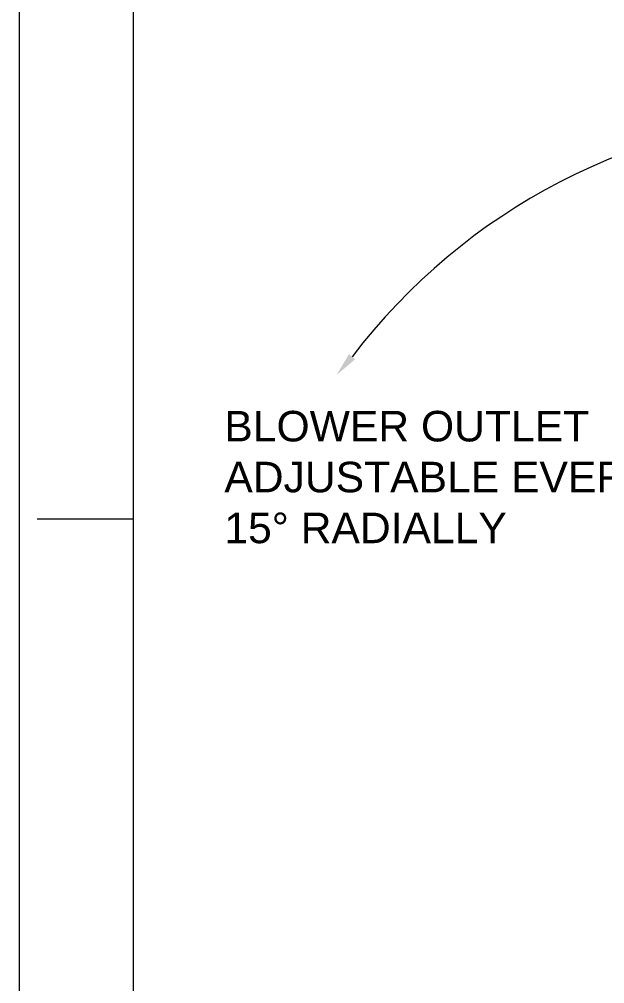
# Model space of a CAD drawing. Header units: inches. Extents: x 0 to 26418, y 0 to 20128.
# Drawn here: x 0 to 2877, y 2747 to 7487 of the extents above; entities that cross this region are included whole.
import ezdxf
from ezdxf.enums import TextEntityAlignment as Align

# ---------------------------------------------------------------- set-up
doc = ezdxf.new("R2010")
doc.units = ezdxf.units.IN
doc.header["$MEASUREMENT"] = 0
doc.layers.add('Title Block', color=7, linetype='Continuous', lineweight=5)
doc.styles.add('ACANSTS', font='romans.shx', dxfattribs={"height": 1})
doc.styles.add('Roman', font='arial.ttf')

# ---------------------------------------------------------------- blocks, each defined once
blk = doc.blocks.new('LONE STAR BLOWER TITLE BLOCK (SIZE A)')
at = {"layer": 'Title Block', "lineweight": 15}
for p, q in [((0, 18), (0, 0)), ((0.5, 17.5), (0.5, 0.5)), ((0.0781, 4.5), (0.5, 4.5))]:
    blk.add_line(p, q, dxfattribs=at)
at = {"layer": 'Title Block', "lineweight": 15, "style": 'ACANSTS'}
for tag, p, height in [('DRAWN_BY', (14.7817, 2.2896), 0.135), ('DRAWN_DATE', (15.8526, 2.3021), 0.135), ('DRAWING_SUBTITLE', (17.7236, 1.9768), 0.2025), ('CHECKED_BY', (14.804, 1.9438), 0.135), ('CHECK_DATE', (15.8339, 1.9487), 0.135), ('ENGINEER', (14.7979, 1.6123), 0.135), ('ENG_DATE', (15.8249, 1.6112), 0.135), ('DRAWING_SUBTITLE', (17.7211, 1.5494), 0.2025), ('MANUFACTURING', (14.7936, 1.2748), 0.135), ('MFG_DATE', (15.826, 1.2778), 0.135), ('CONTROL', (14.7936, 0.9373), 0.135), ('CONTROL_DATE', (15.826, 0.9403), 0.135), ('CAGE_CODE', (17.9275, 0.9163), 0.135), ('MODEL_FILE_NAME', (9.0607, 0.6111), 0.135), ('APPROVED_BY', (14.7823, 0.5726), 0.135), ('APPROVAL_DATE', (15.8177, 0.5698), 0.135)]:
    blk.add_attdef(tag, p, '', height=height, dxfattribs=at)
at = {"layer": 'Title Block', "lineweight": 15, "style": 'Roman', "flags": 8}
for tag, height, p in [('DWG_NUMBER', 0.2812, (19.0664, 1.1474)), ('SCALE', 0.135, (18.1035, 0.7041)), ('SHEETNUMBER', 0.135, (21.2556, 0.7041)), ('TOTA_SHEETS', 0.135, (21.8939, 0.7016))]:
    blk.add_attdef(tag, text='', height=height, dxfattribs=at).set_placement(p, align=Align.TOP_LEFT)
at = {"layer": 'Title Block', "lineweight": 15, "style": 'ACANSTS'}
blk.add_attdef('REVISION', text='', height=0.135, dxfattribs=at).set_placement((22.8495, 0.8933), align=Align.CENTER)

msp = doc.modelspace()

# ---------------------------------------------------------------- linework, layer by layer
at = {"color": 7, "lineweight": 5}
msp.add_arc((4063.51, 3976.79), 3053.63, 41.56529, 142.66672, dxfattribs=at)
at = {"color": 7, "linetype": 'Continuous', "lineweight": 5}
msp.add_solid([(1650.63, 5815.87), (1558.79, 5737.96), (1620.39, 5841.45)], dxfattribs=at)
msp.add_solid([(1650.63, 5815.87), (1558.79, 5737.96), (1620.39, 5841.45)], dxfattribs=at)

# ---------------------------------------------------------------- block references
at = {"xscale": 1118.237794126772, "yscale": 1118.237794126772, "zscale": 1118.237794126772}
msp.add_blockref('LONE STAR BLOWER TITLE BLOCK (SIZE A)', (0.06, -0.02), dxfattribs=at)

# ---------------------------------------------------------------- texts
at = {"color": 7, "lineweight": 5, "insert": (1007.8, 5562.13), "char_height": 150, "attachment_point": 1, "style": 'Roman'}
msp.add_mtext('BLOWER OUTLET\\PADJUSTABLE EVERY \\P15%%D RADIALLY', dxfattribs=at)

doc.saveas('drawing.dxf')
